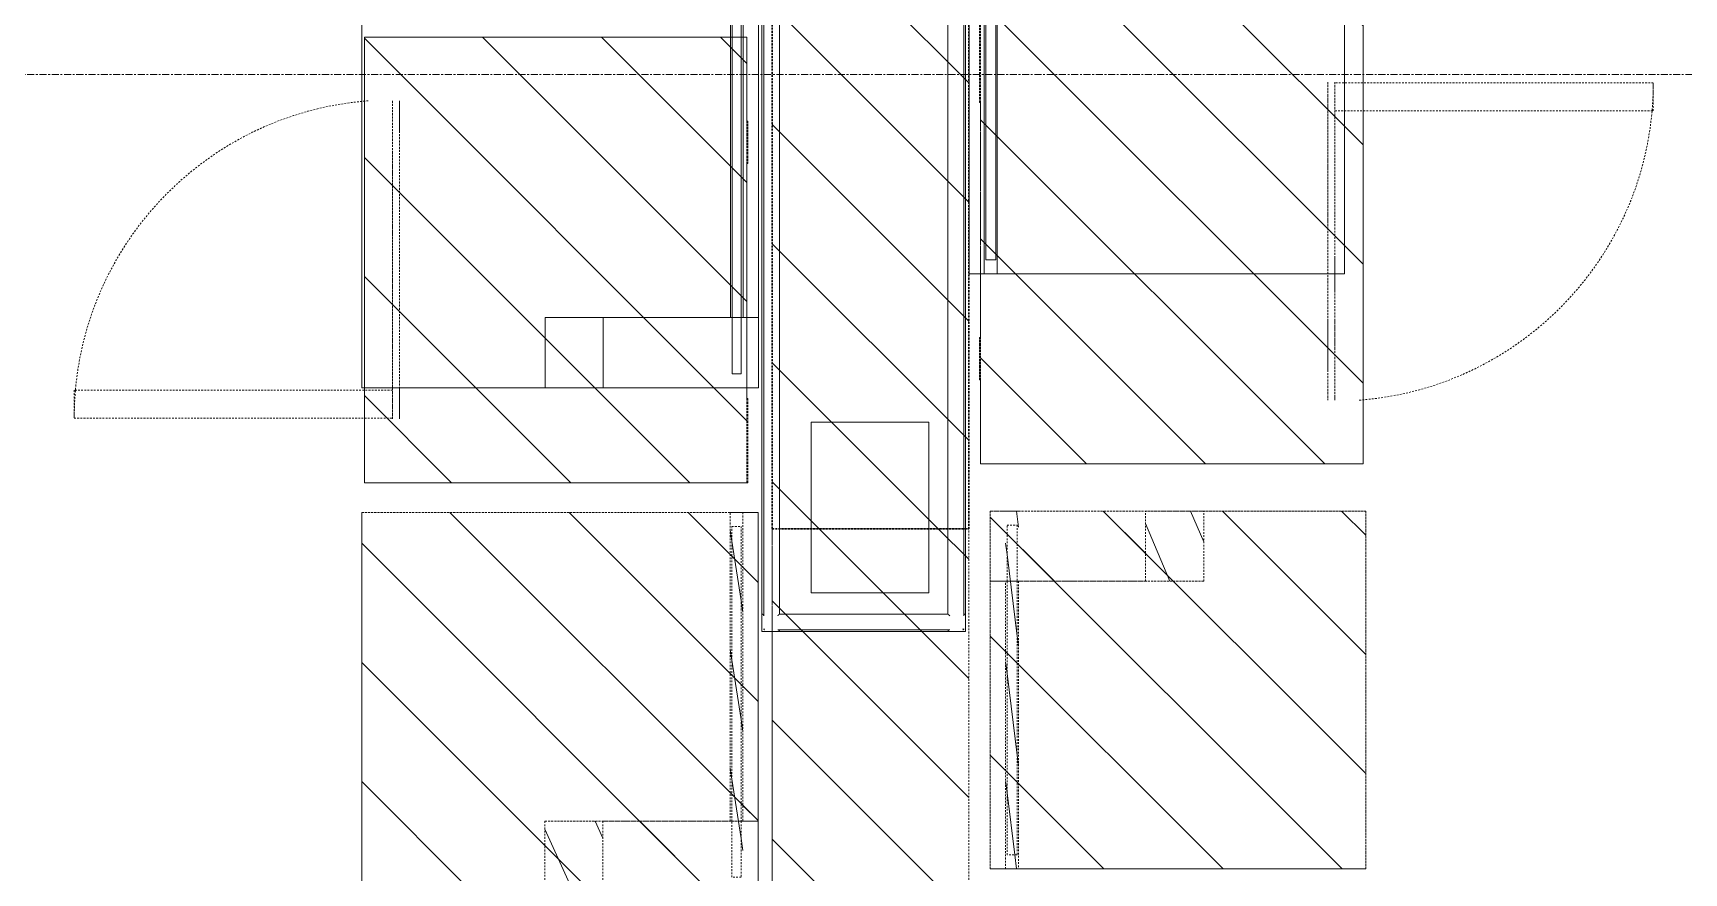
# Model space of a CAD drawing. Header units: inches. Extents: x 12491 to 15223, y 922 to 3433.
# Drawn here: x 14247.4 to 14365, y 2063.5 to 2123.3 of the extents above; entities that cross this region are included whole.
import ezdxf

# ---------------------------------------------------------------- set-up
doc = ezdxf.new("R2010")
doc.units = ezdxf.units.IN
doc.header["$MEASUREMENT"] = 0
doc.linetypes.add('Demolished', pattern=[0.1875, 0.125, -0.0625])
doc.linetypes.add('Grid Line 1_2_', pattern=[0.875, 0.5, -0.125, 0.125, -0.125])
for name, color, linetype, lineweight in [('A-WALL-10', 241, 'Demolished', 30), ('A-WALL-12', 130, 'Demolished', 30), ('A-WALL-4', 1, 'Demolished', 13), ('A-WALL-5', 10, 'Demolished', 9), ('A-WALL-6', 254, 'Demolished', 9), ('A-WALL-7', 21, 'Demolished', 9), ('A-WALL-8', 20, 'Demolished', 30), ('A-WALL-PATT-4', 10, 'Demolished', 9), ('M-EQPM-1', 50, 'Continuous', 9), ('M-EQPM-2', 10, 'Demolished', 9), ('M-EQPM-4', 254, 'Demolished', 9), ('S-BEAM', 12, 'Continuous', 9), ('S-GRID-1', 1, 'Grid Line 1_2_', 9)]:
    doc.layers.add(name, color=color, linetype=linetype, lineweight=lineweight)
pattern_1 = [(135, (1100.899, 0), (-4.2426407, -4.2426407), [])]
pattern_2 = [(225, (2080.003, -13169.916), (4.2426407, -4.2426407), [])]
pattern_3 = [(188.849, (2080.003, -299.14), (4.2430549, -0.6601445), [])]
pattern_4 = [(225, (2111.505, -13170.114), (4.2426407, -4.2426407), [])]
pattern_5 = [(45, (-2104.113, 13241.25), (-4.2426407, 4.2426407), [])]
pattern_6 = [(45, (-2072.136, 13241.448), (-4.2426407, 4.2426407), [])]
pattern_7 = [(7.071, (-2072.136, 223.653), (-4.2429826, 0.52569045), [])]

# ---------------------------------------------------------------- blocks, each defined once
blk = doc.blocks.new('_Front Washer - MAH21-V50-DEMO _ NEW PLAN SUPERIMPOSED - 1ST FLOOR')
at = {"layer": 'M-EQPM-2'}
h = blk.add_hatch(dxfattribs=at)
h.set_pattern_fill('FP_76', color=256, style=0, pattern_type=2)
h.set_pattern_definition(pattern_2)
h.paths.add_polyline_path([(12.86, 28.25), (-9.14, 28.25), (-9.14, 27.16), (12.86, 27.16)], flags=0)
h = blk.add_hatch(dxfattribs=at)
h.set_pattern_fill('FP_76', color=256, style=0, pattern_type=2)
h.set_pattern_definition(pattern_2)
h.paths.add_polyline_path([(17.86, 26.37), (17.86, 28.25), (-9.14, 28.25), (-9.14, 0), (17.86, 0), (17.86, 26.25)], flags=0)
h = blk.add_hatch(dxfattribs=at)
h.set_pattern_fill('FP_76', color=256, style=0, pattern_type=2)
h.set_pattern_definition(pattern_2)
h.paths.add_polyline_path([(17.86, 28.25), (12.86, 28.25), (12.86, 17.19), (17.86, 17.19), (17.86, 26.01)], flags=0)
h = blk.add_hatch(dxfattribs=at)
h.set_pattern_fill('FP_78', color=256, style=0, pattern_type=2)
h.set_pattern_definition(pattern_3)
h.paths.add_polyline_path([(17.86, 26.25), (17.86, 27.16), (-9.14, 27.16), (-9.14, 26.25), (12.86, 26.25)], flags=0)
h.paths.add_polyline_path([(16.86, 27.03), (16.86, 26.37), (-8.14, 26.37), (-8.14, 27.03), (12.86, 27.03)], flags=0)
h = blk.add_hatch(dxfattribs=at)
h.set_pattern_fill('FP_78', color=256, style=0, pattern_type=2)
h.set_pattern_definition(pattern_3)
h.paths.add_polyline_path([(16.86, 27.03), (-8.14, 27.03), (-8.14, 26.37), (16.86, 26.37)], flags=0)
h = blk.add_hatch(dxfattribs=at)
h.set_pattern_fill('FP_77', color=256, style=0, pattern_type=2)
h.set_pattern_definition([(204.412, (2080.003, -2717.14), (4.243138, -1.9254746), [])])
h.paths.add_polyline_path([(17.86, 17.19), (12.86, 17.19), (12.86, 13.05), (17.86, 13.05)], flags=0)
for p, q in [((-9.14, 27.16), (-9.14, 28.25)), ((-9.14, 28.25), (12.86, 28.25)), ((-9.14, 26.25), (-9.14, 28.25)), ((-9.14, 28.25), (17.86, 28.25)), ((12.86, 17.19), (12.86, 28.25)), ((17.86, 28.25), (12.86, 28.25)), ((17.86, 28.25), (17.86, 17.19)), ((17.86, 28.25), (17.86, 27.16)), ((-9.14, 26.25), (-9.14, 27.16)), ((-9.14, 27.16), (12.86, 27.16)), ((17.86, 26.25), (17.86, 27.16)), ((17.86, 26.25), (17.86, 27.16)), ((17.86, 27.16), (17.86, 26.25)), ((12.86, 26.25), (-9.14, 26.25)), ((-9.14, 26.25), (-9.14, 0)), ((-8.14, 26.37), (-8.14, 27.03)), ((-8.14, 27.03), (12.86, 27.03)), ((12.86, 26.37), (-8.14, 26.37)), ((17.86, 26.25), (17.86, 13.05)), ((12.86, 13.05), (12.86, 17.19)), ((12.86, 17.19), (17.86, 17.19)), ((17.86, 17.19), (17.86, 13.05)), ((12.86, 13.05), (17.86, 13.05)), ((17.86, 0), (17.86, 13.05)), ((-9.14, 0), (17.86, 0))]:
    blk.add_line(p, q, dxfattribs=at)
at = {"layer": 'M-EQPM-4'}
for p, q in [((-9.14, 28.25), (17.86, 28.25)), ((-9.14, 26.25), (-9.14, 28.25)), ((17.86, 28.25), (-9.14, 28.25)), ((-9.14, 28.25), (-9.14, 26.25)), ((12.86, 28.25), (12.86, 27.16)), ((17.86, 27.16), (17.86, 28.25)), ((17.86, 27.16), (17.86, 28.25)), ((12.86, 27.16), (12.86, 26.25)), ((-9.14, 0), (-9.14, 26.25)), ((12.86, 27.03), (16.86, 27.03)), ((16.86, 26.37), (12.86, 26.37)), ((12.86, 26.25), (12.86, 13.05)), ((16.86, 27.03), (16.86, 26.37)), ((17.86, 13.05), (17.86, 26.25)), ((17.86, 13.05), (17.86, 26.25)), ((17.86, 13.05), (17.86, 0)), ((17.86, 0), (-9.14, 0))]:
    blk.add_line(p, q, dxfattribs=at)
blk = doc.blocks.new('_Stacked Dryer - D6 - DG26CS-V51-DEMO _ NEW PLAN SUPERIMPOSED - 1ST FLOOR')
at = {"layer": 'M-EQPM-2'}
h = blk.add_hatch(dxfattribs=at)
h.set_pattern_fill('FP_79', color=256, style=0, pattern_type=2)
h.set_pattern_definition(pattern_4)
h.paths.add_polyline_path([(20.24, 0), (20.24, 27.25), (-11.51, 27.25), (-11.51, 0), (13.55, 0)], flags=0)
h = blk.add_hatch(dxfattribs=at)
h.set_pattern_fill('FP_79', color=256, style=0, pattern_type=2)
h.set_pattern_definition(pattern_4)
h.paths.add_polyline_path([(20.24, 27.31), (14.24, 27.31), (14.24, 27.25), (20.24, 27.25)], flags=0)
for p, q in [((20.24, 27.25), (-11.51, 27.25)), ((-11.51, 27.25), (-11.51, 0)), ((-11.51, 26.97), (-11.51, 27.25)), ((-11.51, 27.25), (-5.51, 27.25)), ((-2.51, 27.31), (-5.51, 27.31)), ((-5.51, 27.31), (-5.51, 27.25)), ((-2.51, 27.25), (-5.51, 27.25)), ((-5.51, 27.25), (-2.51, 27.25)), ((-5.51, 27.25), (-2.51, 27.25)), ((-2.51, 27.31), (-2.51, 27.25)), ((-2.51, 27.25), (13.47, 27.25)), ((14.24, 27.31), (20.24, 27.31)), ((14.24, 27.31), (14.24, 27.25)), ((14.24, 27.25), (20.24, 27.25)), ((14.24, 27.25), (20.24, 27.25)), ((20.24, 27.25), (20.24, 27.31)), ((20.24, 0), (20.24, 27.25)), ((-11.51, 26.08), (-11.51, 26.96)), ((-11.51, 0), (-11.51, 26.07)), ((13.64, 2), (13.64, -20.68)), ((15.64, -20.68), (15.64, 2)), ((-11.51, 0), (20.24, 0)), ((13.47, 0), (-11.51, 0)), ((12.34, 0), (-3.62, 0)), ((13.23, 0), (12.34, 0)), ((13.53, 0), (13.23, 0)), ((-11.51, 0), (13.47, 0)), ((-3.62, 0), (-4.94, 0)), ((-4.94, 0), (13.47, 0)), ((13.64, -20.68), (15.64, -20.68))]:
    blk.add_line(p, q, dxfattribs=at)
blk.add_arc((15.64, 2), 22.68, 184.3791, 270, dxfattribs=at)
at = {"layer": 'M-EQPM-4'}
for p, q in [((-5.51, 27.31), (-2.51, 27.31)), ((-5.51, 27.31), (-5.51, 27.25)), ((-2.51, 27.25), (-2.51, 27.31)), ((13.47, 27.25), (14.24, 27.25)), ((20.24, 27.31), (14.24, 27.31)), ((14.24, 27.31), (14.24, 27.25)), ((20.24, 27.25), (14.24, 27.25)), ((20.24, 27.31), (20.24, 27.25)), ((20.24, 27.25), (20.24, 0)), ((13.53, 2.5), (-6.98, 2.5)), ((-6.98, 2.5), (-4.81, 2.5)), ((-4.81, 2.5), (15.7, 2.5)), ((15.7, 2.5), (13.53, 2.5)), ((-4.81, 2), (-6.98, 2)), ((-6.98, 2), (15.7, 2)), ((-3.23, 2), (-4.81, 2)), ((15.7, 2), (-3.23, 2)), ((20.11, 0), (-11.39, 0)), ((-8.39, 0), (17.11, 0)), ((-4.94, 0), (-0.69, 0)), ((13.67, 0), (-4.94, 0)), ((13.67, 0), (-4.94, 0)), ((-4.94, 0), (13.67, 0)), ((-0.69, 0), (7.5, 0)), ((7.5, 0), (11.05, 0)), ((11.05, 0), (13.67, 0)), ((20.24, 0), (13.47, 0)), ((13.66, 0), (13.53, 0)), ((-11.39, 0), (-8.39, 0)), ((13.47, 0), (13.66, 0)), ((13.47, 0), (20.24, 0)), ((17.11, 0), (20.11, 0))]:
    blk.add_line(p, q, dxfattribs=at)
blk = doc.blocks.new('_Stacked Dryer - D6 - DG26CS-V59-DEMO _ NEW PLAN SUPERIMPOSED - 1ST FLOOR')
at = {"layer": 'M-EQPM-2'}
h = blk.add_hatch(dxfattribs=at)
h.set_pattern_fill('FP_88', color=256, style=0, pattern_type=2)
h.set_pattern_definition(pattern_5)
h.paths.add_polyline_path([(-11.51, 25.62), (-11.51, 0), (20.24, 0), (20.24, 27.25), (-11.51, 27.25)], flags=0)
h = blk.add_hatch(dxfattribs=at)
h.set_pattern_fill('FP_88', color=256, style=0, pattern_type=2)
h.set_pattern_definition(pattern_5)
h.paths.add_polyline_path([(14.24, 27.31), (14.24, 27.25), (20.24, 27.25), (20.24, 27.31), (17.38, 27.31)], flags=0)
for p, q in [((20.24, 27.25), (-11.51, 27.25)), ((-11.51, 27.25), (-11.51, 0)), ((-5.51, 27.31), (-2.51, 27.31)), ((-5.51, 27.31), (-5.51, 27.25)), ((-5.51, 27.25), (-2.51, 27.25)), ((-5.51, 27.25), (-2.51, 27.25)), ((-2.51, 27.25), (-2.51, 27.31)), ((2.04, 27.25), (14.24, 27.25)), ((20.24, 27.31), (14.24, 27.31)), ((14.24, 27.31), (14.24, 27.25)), ((20.24, 27.25), (14.24, 27.25)), ((14.24, 27.25), (20.24, 27.25)), ((14.24, 27.25), (20.24, 27.25)), ((13.64, 2), (13.64, -20.68)), ((15.64, -20.68), (15.64, 2)), ((-11.51, 0), (20.24, 0)), ((13.64, -20.68), (15.64, -20.68))]:
    blk.add_line(p, q, dxfattribs=at)
blk.add_arc((15.64, 2), 22.68, 184.3791, 270, dxfattribs=at)
at = {"layer": 'M-EQPM-4'}
for p, q in [((-11.51, 0), (-11.51, 27.25)), ((-11.51, 27.25), (-5.51, 27.25)), ((-2.51, 27.31), (-5.51, 27.31)), ((-5.51, 27.31), (-5.51, 27.25)), ((-2.51, 27.25), (-5.51, 27.25)), ((-2.51, 27.31), (-2.51, 27.25)), ((-2.51, 27.25), (2.04, 27.25)), ((14.24, 27.31), (20.24, 27.31)), ((14.24, 27.31), (14.24, 27.25)), ((-6, 2.5), (-6.98, 2.5)), ((-6.98, 2.5), (14.72, 2.5)), ((-4.81, 2.5), (-6, 2.5)), ((-1.31, 2.5), (-4.81, 2.5)), ((5.55, 2.5), (-1.31, 2.5)), ((15.7, 2.5), (5.55, 2.5)), ((14.72, 2.5), (15.7, 2.5)), ((-6.73, 2), (-6.98, 2)), ((-6.98, 2), (-1.31, 2)), ((-3.23, 2), (-6.73, 2)), ((0.86, 2), (-3.23, 2)), ((-1.31, 2), (3.17, 2)), ((3.17, 2), (0.86, 2)), ((5.55, 2), (3.17, 2)), ((3.17, 2), (15.7, 2)), ((15.7, 2), (5.55, 2)), ((20.24, 0), (-11.51, 0)), ((20.11, 0), (-11.39, 0)), ((-8.39, 0), (17.11, 0)), ((-4.94, 0), (9.41, 0)), ((13.67, 0), (-4.94, 0)), ((13.67, 0), (-4.94, 0)), ((-4.94, 0), (13.67, 0)), ((12.34, 0), (3.3, 0)), ((9.41, 0), (11.05, 0)), ((11.05, 0), (12.35, 0)), ((13.66, 0), (12.34, 0)), ((12.35, 0), (13.24, 0)), ((13.24, 0), (13.67, 0)), ((-11.51, 0), (20.24, 0)), ((-11.39, 0), (-8.39, 0)), ((3.3, 0), (-4.94, 0)), ((-4.94, 0), (13.66, 0)), ((17.11, 0), (20.11, 0))]:
    blk.add_line(p, q, dxfattribs=at)
blk = doc.blocks.new('_Front Washer - MAT12-V62-DEMO _ NEW PLAN SUPERIMPOSED - 1ST FLOOR')
at = {"layer": 'M-EQPM-2'}
h = blk.add_hatch(dxfattribs=at)
h.set_pattern_fill('FP_92', color=256, style=0, pattern_type=2)
h.set_pattern_definition(pattern_6)
h.paths.add_polyline_path([(-8.39, 25.66), (12.11, 25.66), (12.11, 26.75), (-8.39, 26.75)], flags=0)
h = blk.add_hatch(dxfattribs=at)
h.set_pattern_fill('FP_92', color=256, style=0, pattern_type=2)
h.set_pattern_definition(pattern_6)
h.paths.add_polyline_path([(-8.39, 0), (17.11, 0), (17.11, 26.75), (-8.39, 26.75), (-8.39, 19.24)], flags=0)
h = blk.add_hatch(dxfattribs=at)
h.set_pattern_fill('FP_92', color=256, style=0, pattern_type=2)
h.set_pattern_definition(pattern_6)
h.paths.add_polyline_path([(12.11, 15.69), (17.11, 15.69), (17.11, 26.75), (12.11, 26.75), (12.11, 19.24)], flags=0)
h = blk.add_hatch(dxfattribs=at)
h.set_pattern_fill('FP_94', color=256, style=0, pattern_type=2)
h.set_pattern_definition(pattern_7)
h.paths.add_polyline_path([(-8.39, 24.75), (17.11, 24.75), (17.11, 25.66), (-8.39, 25.66)], flags=0)
h.paths.add_polyline_path([(-7.39, 24.84), (-7.39, 25.56), (16.11, 25.56), (16.11, 24.84), (6.99, 24.84)], flags=0)
h = blk.add_hatch(dxfattribs=at)
h.set_pattern_fill('FP_94', color=256, style=0, pattern_type=2)
h.set_pattern_definition(pattern_7)
h.paths.add_polyline_path([(-7.39, 24.84), (16.11, 24.84), (16.11, 25.56), (-7.39, 25.56)], flags=0)
h = blk.add_hatch(dxfattribs=at)
h.set_pattern_fill('FP_93', color=256, style=0, pattern_type=2)
h.set_pattern_definition([(22.91, (-2072.136, 2360.706), (-4.2425945, 1.792847), [])])
h.paths.add_polyline_path([(12.11, 11.55), (17.11, 11.55), (17.11, 15.69), (12.11, 15.69)], flags=0)
for p, q in [((-8.39, 25.66), (-8.39, 26.75)), ((-8.39, 26.75), (12.11, 26.75)), ((-8.39, 24.75), (-8.39, 26.75)), ((-8.39, 26.75), (17.11, 26.75)), ((12.11, 15.69), (12.11, 26.75)), ((17.11, 26.75), (12.11, 26.75)), ((17.11, 26.75), (17.11, 15.69)), ((17.11, 26.75), (17.11, 25.66)), ((-8.39, 24.75), (-8.39, 25.66)), ((-8.39, 25.66), (12.11, 25.66)), ((12.11, 24.75), (-8.39, 24.75)), ((-8.39, 24.75), (-8.39, 0)), ((-7.39, 24.84), (-7.39, 25.56)), ((-7.39, 25.56), (12.11, 25.56)), ((12.11, 24.84), (-7.39, 24.84)), ((17.11, 24.75), (17.11, 25.66)), ((17.11, 24.75), (17.11, 25.66)), ((17.11, 25.66), (17.11, 24.75)), ((17.11, 24.75), (17.11, 11.55)), ((12.11, 11.55), (12.11, 15.69)), ((12.11, 15.69), (17.11, 15.69)), ((17.11, 15.69), (17.11, 11.55)), ((12.11, 11.55), (17.11, 11.55)), ((17.11, 0), (17.11, 11.55)), ((-8.39, 0), (17.11, 0))]:
    blk.add_line(p, q, dxfattribs=at)
at = {"layer": 'M-EQPM-4'}
for p, q in [((-8.39, 26.75), (17.11, 26.75)), ((-8.39, 24.75), (-8.39, 26.75)), ((17.11, 26.75), (-8.39, 26.75)), ((-8.39, 26.75), (-8.39, 24.75)), ((12.11, 26.75), (12.11, 25.66)), ((17.11, 25.66), (17.11, 26.75)), ((17.11, 25.66), (17.11, 26.75)), ((-8.39, 0), (-8.39, 24.75)), ((12.11, 25.66), (12.11, 24.75)), ((12.11, 25.56), (16.11, 25.56)), ((16.11, 24.84), (12.11, 24.84)), ((12.11, 24.75), (12.11, 11.55)), ((16.11, 25.56), (16.11, 24.84)), ((17.11, 11.55), (17.11, 24.75)), ((17.11, 11.55), (17.11, 24.75)), ((17.11, 11.55), (17.11, 0)), ((17.11, 0), (-8.39, 0))]:
    blk.add_line(p, q, dxfattribs=at)
blk = doc.blocks.new('_Front Washer - MAT12-V162-DEMO _ NEW PLAN SUPERIMPOSED - 1ST FLOOR')
at = {"layer": 'M-EQPM-1'}
for p, q in [((-8.39, 26.75), (17.11, 26.75)), ((-8.39, 25.93), (-8.39, 26.75)), ((-8.39, 25.93), (-8.39, 26.75)), ((-8.39, 26.75), (12.11, 26.75)), ((17.11, 26.75), (-8.39, 26.75)), ((-8.39, 26.75), (-8.39, 25.93)), ((-8.39, 25.93), (-8.39, 26.75)), ((-8.39, 26.75), (17.11, 26.75)), ((-8.39, 24.75), (-8.39, 25.93)), ((-8.39, 25.66), (-8.39, 25.93)), ((-8.39, 25.93), (-8.39, 24.75)), ((-8.39, 24.75), (-8.39, 25.93)), ((12.11, 25.93), (12.11, 26.75)), ((12.11, 26.75), (12.11, 25.93)), ((17.11, 26.75), (12.11, 26.75)), ((12.11, 15.69), (12.11, 25.93)), ((12.11, 25.93), (12.11, 25.66)), ((17.11, 26.75), (17.11, 25.93)), ((17.11, 25.93), (17.11, 26.75)), ((17.11, 25.93), (17.11, 26.75)), ((17.11, 26.75), (17.11, 25.99)), ((17.11, 25.99), (17.11, 25.66)), ((17.11, 25.93), (17.11, 15.69)), ((17.11, 25.66), (17.11, 25.93)), ((17.11, 25.66), (17.11, 25.93)), ((-8.39, 24.75), (-8.39, 25.66)), ((-8.39, 25.66), (9.8, 25.66)), ((9.8, 24.75), (-8.39, 24.75)), ((-8.39, 24.75), (-8.39, 1.18)), ((-8.39, 1.18), (-8.39, 24.75)), ((-7.39, 24.84), (-7.39, 25.56)), ((-7.39, 25.56), (9.8, 25.56)), ((9.8, 24.84), (-7.39, 24.84)), ((9.8, 25.66), (10.38, 25.66)), ((9.8, 25.56), (10.38, 25.56)), ((10.38, 24.84), (9.8, 24.84)), ((10.38, 24.75), (9.8, 24.75)), ((10.38, 25.66), (12.11, 25.66)), ((10.38, 25.56), (12.11, 25.56)), ((12.11, 24.84), (10.38, 24.84)), ((12.11, 24.75), (10.38, 24.75)), ((12.11, 25.66), (12.11, 24.75)), ((12.11, 25.56), (16.11, 25.56)), ((16.11, 24.84), (12.11, 24.84)), ((12.11, 24.75), (12.11, 11.55)), ((16.11, 25.56), (16.11, 24.84)), ((17.11, 24.75), (17.11, 25.66)), ((17.11, 24.75), (17.11, 25.66)), ((17.11, 25.66), (17.11, 24.75)), ((17.11, 11.55), (17.11, 24.75)), ((17.11, 11.55), (17.11, 24.75)), ((17.11, 24.75), (17.11, 11.55)), ((12.11, 11.55), (12.11, 15.69)), ((12.11, 15.69), (17.11, 15.69)), ((17.11, 15.69), (17.11, 11.55)), ((12.11, 11.55), (17.11, 11.55)), ((17.11, 1.18), (17.11, 11.55)), ((17.11, 11.55), (17.11, 1.18)), ((-8.39, 1.18), (-8.39, 0.68)), ((-8.39, 0.68), (-8.39, 1.18)), ((17.11, 0.69), (17.11, 1.18)), ((17.11, 1.18), (17.11, 0.69)), ((-8.39, 0.68), (-8.39, 0)), ((-8.39, 0), (-8.39, 0.68)), ((-8.39, 0), (9.8, 0)), ((9.8, 0), (-8.39, 0)), ((9.8, 0), (10.38, 0)), ((10.38, 0), (9.8, 0)), ((10.38, 0), (17.11, 0)), ((17.11, 0), (10.38, 0)), ((17.11, 0), (17.11, 0.68)), ((17.11, 0.68), (17.11, 0))]:
    blk.add_line(p, q, dxfattribs=at)
blk = doc.blocks.new('_Front Washer - MAH21-V182-DEMO _ NEW PLAN SUPERIMPOSED - 1ST FLOOR')
at = {"layer": 'M-EQPM-1'}
for p, q in [((-9.14, 28.25), (17.86, 28.25)), ((-9.14, 27.43), (-9.14, 28.25)), ((-9.14, 27.43), (-9.14, 28.25)), ((-9.14, 28.25), (12.86, 28.25)), ((17.86, 28.25), (-9.14, 28.25)), ((-9.14, 28.25), (-9.14, 27.43)), ((-9.14, 27.49), (-9.14, 28.25)), ((-9.14, 28.25), (17.86, 28.25)), ((12.86, 27.43), (12.86, 28.25)), ((12.86, 28.25), (12.86, 27.43)), ((17.86, 28.25), (12.86, 28.25)), ((17.86, 28.25), (17.86, 27.43)), ((17.86, 27.43), (17.86, 28.25)), ((17.86, 27.43), (17.86, 28.25)), ((17.86, 28.25), (17.86, 27.43)), ((-9.14, 26.25), (-9.14, 27.49)), ((-9.14, 26.25), (-9.14, 27.43)), ((-9.14, 27.16), (-9.14, 27.43)), ((-9.14, 27.43), (-9.14, 26.25)), ((-9.14, 26.25), (-9.14, 27.16)), ((-9.14, 27.16), (-7.71, 27.16)), ((-7.71, 27.16), (-7.13, 27.16)), ((-7.13, 27.16), (12.86, 27.16)), ((12.86, 17.19), (12.86, 27.43)), ((12.86, 27.43), (12.86, 27.16)), ((12.86, 27.16), (12.86, 26.25)), ((17.86, 27.43), (17.86, 17.19)), ((17.86, 27.16), (17.86, 27.43)), ((17.86, 27.16), (17.86, 27.43)), ((17.86, 27.43), (17.86, 27.16)), ((17.86, 26.25), (17.86, 27.16)), ((17.86, 26.25), (17.86, 27.16)), ((17.86, 27.16), (17.86, 26.25)), ((-7.71, 26.25), (-9.14, 26.25)), ((-9.14, 26.25), (-9.14, 0.18)), ((-9.14, 0.18), (-9.14, 26.25)), ((-8.14, 26.37), (-8.14, 27.03)), ((-8.14, 27.03), (-7.71, 27.03)), ((-7.71, 26.37), (-8.14, 26.37)), ((-7.71, 27.03), (-7.13, 27.03)), ((-7.13, 26.37), (-7.71, 26.37)), ((-7.13, 26.25), (-7.71, 26.25)), ((-7.13, 27.03), (12.86, 27.03)), ((12.86, 26.37), (-7.13, 26.37)), ((12.86, 26.25), (-7.13, 26.25)), ((12.86, 27.03), (16.86, 27.03)), ((16.86, 26.37), (12.86, 26.37)), ((12.86, 26.25), (12.86, 13.05)), ((16.86, 27.03), (16.86, 26.37)), ((17.86, 13.05), (17.86, 26.25)), ((17.86, 13.05), (17.86, 26.25)), ((17.86, 26.25), (17.86, 13.05)), ((12.86, 13.05), (12.86, 17.19)), ((12.86, 17.19), (17.86, 17.19)), ((17.86, 17.19), (17.86, 13.05)), ((12.86, 13.05), (17.86, 13.05)), ((17.86, 2.68), (17.86, 13.05)), ((17.86, 13.05), (17.86, 2.68)), ((17.86, 2.2), (17.86, 2.68)), ((17.86, 2.68), (17.86, 2.2)), ((17.86, 0.18), (17.86, 2.18)), ((17.86, 2.18), (17.86, 0.18)), ((-9.14, 0.18), (-9.14, 0)), ((-9.14, 0), (-9.14, 0.18)), ((-9.14, 0), (17.86, 0)), ((17.86, 0), (-9.14, 0)), ((17.86, 0), (17.86, 0.18)), ((17.86, 0.18), (17.86, 0))]:
    blk.add_line(p, q, dxfattribs=at)
blk = doc.blocks.new('Plumbing Bulkhead - EX_ BULKHEAD 3-944439-DEMO _ NEW PLAN SUPERIMPOSED - 1ST FLOOR')
at = {"layer": 'S-BEAM'}
for p, q in [((0, 0), (0, 14.5)), ((0, 14.5), (0, 13.77)), ((0, 14.5), (1.25, 14.5)), ((0, 14.5), (154, 14.5)), ((1.12, 14.37), (133.08, 14.37)), ((1.25, 14.5), (133.08, 14.5)), ((133.08, 14.5), (1.25, 14.5)), ((152.75, 14.5), (1.25, 14.5)), ((0, 13.77), (0, 13.25)), ((0, 13.25), (0, 1.25)), ((0, 1.25), (0, 13.25)), ((0, 13.25), (0, 1.25)), ((0.12, 1.12), (0.12, 13.37)), ((1.25, 13.25), (128.32, 13.25)), ((1.25, 1.25), (1.25, 13.25)), ((128.32, 13.25), (1.25, 13.25)), ((1.25, 1.25), (1.25, 13.25)), ((1.25, 13.25), (152.75, 13.25)), ((1.25, 13.25), (1.25, 1.25)), ((14.92, 11), (2.77, 11)), ((2.77, 11), (2.77, 2.62)), ((2.77, 2.62), (2.77, 11)), ((2.77, 11), (7.32, 11)), ((7.32, 11), (14.92, 11)), ((14.92, 2.62), (14.92, 11)), ((14.92, 11), (14.92, 2.62)), ((2.77, 2.62), (14.92, 2.62)), ((7.32, 2.62), (2.77, 2.62)), ((14.92, 2.62), (7.32, 2.62)), ((0, 1.25), (0, 0)), ((128.32, 1.25), (1.25, 1.25)), ((1.25, 1.25), (128.32, 1.25)), ((152.75, 1.25), (1.25, 1.25)), ((128.32, 0.12), (1.12, 0.12)), ((0, 0), (154, 0)), ((1.25, 0), (0, 0)), ((128.32, 0), (1.25, 0)), ((1.25, 0), (152.75, 0)), ((128.32, 0), (1.25, 0))]:
    blk.add_line(p, q, dxfattribs=at)
for points, knots in [([(0.14, 14.36), (0.14, 14.35), (0.14, 14.35), (0.13, 14.34), (0.13, 14.33), (0.13, 14.32), (0.12, 14.32), (0.12, 14.31)], [0, 0, 0, 0, 0.25, 0.375, 0.5, 0.75, 1, 1, 1, 1]), ([(0.12, 14.31), (0.12, 14.32), (0.13, 14.32), (0.13, 14.33), (0.13, 14.34), (0.14, 14.35), (0.14, 14.35), (0.14, 14.36)], [0, 0, 0, 0, 0.25, 0.5, 0.625, 0.75, 1, 1, 1, 1]), ([(0.19, 14.37), (0.18, 14.37), (0.18, 14.37), (0.17, 14.37), (0.16, 14.37), (0.15, 14.36), (0.15, 14.36), (0.14, 14.36)], [0, 0, 0, 0, 0.25, 0.5, 0.625, 0.75, 1, 1, 1, 1]), ([(0.14, 14.36), (0.15, 14.36), (0.15, 14.36), (0.16, 14.37), (0.17, 14.37), (0.18, 14.37), (0.18, 14.37), (0.19, 14.37)], [0, 0, 0, 0, 0.25, 0.375, 0.5, 0.75, 1, 1, 1, 1]), ([(0.14, 14.36), (0.15, 14.35), (0.15, 14.35), (0.16, 14.34), (0.17, 14.33), (0.18, 14.32), (0.18, 14.32), (0.19, 14.31)], [0, 0, 0, 0, 0.25, 0.375, 0.5, 0.75, 1, 1, 1, 1]), ([(0.19, 14.31), (0.18, 14.32), (0.17, 14.33), (0.16, 14.34), (0.15, 14.35), (0.15, 14.35), (0.14, 14.36)], [0, 0, 0, 0, 0.333333, 0.5, 0.666667, 1, 1, 1, 1]), ([(1.25, 14.5), (1.25, 14.49), (1.25, 14.49), (1.25, 14.47), (1.25, 14.47), (1.24, 14.46), (1.24, 14.45), (1.24, 14.44), (1.23, 14.44), (1.23, 14.43), (1.22, 14.42), (1.22, 14.42), (1.22, 14.41), (1.21, 14.41), (1.2, 14.4), (1.2, 14.4), (1.19, 14.39), (1.18, 14.39), (1.17, 14.38), (1.15, 14.38), (1.13, 14.37), (1.12, 14.37)], [0, 0, 0, 0, 0.071429, 0.107143, 0.142857, 0.178571, 0.214286, 0.25, 0.285714, 0.321429, 0.357143, 0.392857, 0.428571, 0.464286, 0.5, 0.571429, 0.607143, 0.642857, 0.714286, 0.857143, 1, 1, 1, 1]), ([(1.12, 14.37), (1.13, 14.37), (1.15, 14.38), (1.17, 14.38), (1.18, 14.39), (1.19, 14.39), (1.2, 14.4), (1.2, 14.4), (1.21, 14.4), (1.21, 14.41), (1.22, 14.41), (1.22, 14.42), (1.22, 14.42), (1.23, 14.43), (1.23, 14.44), (1.24, 14.44), (1.24, 14.45), (1.24, 14.46), (1.25, 14.47), (1.25, 14.47), (1.25, 14.49), (1.25, 14.49), (1.25, 14.5)], [0, 0, 0, 0, 0.142857, 0.285714, 0.357143, 0.392857, 0.428571, 0.464286, 0.5, 0.535714, 0.571429, 0.607143, 0.642857, 0.678571, 0.714286, 0.75, 0.785714, 0.821429, 0.857143, 0.892857, 0.928571, 1, 1, 1, 1]), ([(0.12, 13.37), (0.12, 13.37), (0.12, 13.35), (0.12, 13.33), (0.11, 13.32), (0.11, 13.31), (0.1, 13.3), (0.1, 13.3), (0.1, 13.29), (0.09, 13.29), (0.09, 13.28), (0.08, 13.28), (0.08, 13.28), (0.07, 13.27), (0.06, 13.27), (0.06, 13.26), (0.05, 13.26), (0.04, 13.26), (0.03, 13.25), (0.03, 13.25), (0.01, 13.25), (0.01, 13.25), (0, 13.25)], [0, 0, 0, 0, 0.142857, 0.285714, 0.357143, 0.392857, 0.428571, 0.464286, 0.5, 0.535714, 0.571429, 0.607143, 0.642857, 0.678571, 0.714286, 0.75, 0.785714, 0.821429, 0.857143, 0.892857, 0.928571, 1, 1, 1, 1]), ([(0, 13.25), (0.01, 13.25), (0.01, 13.25), (0.03, 13.25), (0.03, 13.25), (0.04, 13.26), (0.05, 13.26), (0.06, 13.26), (0.06, 13.27), (0.07, 13.27), (0.08, 13.28), (0.08, 13.28), (0.09, 13.28), (0.09, 13.29), (0.1, 13.3), (0.1, 13.3), (0.11, 13.31), (0.11, 13.32), (0.12, 13.33), (0.12, 13.35), (0.12, 13.37), (0.12, 13.37)], [0, 0, 0, 0, 0.071429, 0.107143, 0.142857, 0.178571, 0.214286, 0.25, 0.285714, 0.321429, 0.357143, 0.392857, 0.428571, 0.464286, 0.5, 0.571429, 0.607143, 0.642857, 0.714286, 0.857143, 1, 1, 1, 1]), ([(1.12, 13.37), (1.13, 13.37), (1.15, 13.35), (1.17, 13.33), (1.18, 13.32), (1.19, 13.31), (1.2, 13.3), (1.2, 13.3), (1.21, 13.29), (1.21, 13.29), (1.21, 13.29), (1.22, 13.28)], [0, 0, 0, 0, 0.1428571, 0.2857143, 0.3571429, 0.3928571, 0.4285714, 0.4642857, 0.5, 0.5357143, 0.5714286, 0.5714286, 0.5714286, 0.5714286]), ([(1.25, 13.25), (1.25, 13.25), (1.25, 13.25), (1.25, 13.25), (1.25, 13.25), (1.24, 13.26), (1.24, 13.26), (1.24, 13.26), (1.23, 13.27), (1.23, 13.27), (1.22, 13.28), (1.22, 13.28), (1.22, 13.28), (1.21, 13.29), (1.2, 13.3), (1.2, 13.3), (1.19, 13.31), (1.18, 13.32), (1.17, 13.33), (1.15, 13.35), (1.13, 13.37), (1.12, 13.37)], [0, 0, 0, 0, 0.071429, 0.107143, 0.142857, 0.178571, 0.214286, 0.25, 0.285714, 0.321429, 0.357143, 0.392857, 0.428571, 0.464286, 0.5, 0.571429, 0.607143, 0.642857, 0.714286, 0.857143, 1, 1, 1, 1]), ([(1.23, 13.27), (1.23, 13.27), (1.24, 13.26), (1.24, 13.26), (1.24, 13.26), (1.25, 13.25), (1.25, 13.25), (1.25, 13.25), (1.25, 13.25), (1.25, 13.25)], [0.7142857, 0.7142857, 0.7142857, 0.7142857, 0.75, 0.7857143, 0.8214286, 0.8571429, 0.8928571, 0.9285714, 1, 1, 1, 1]), ([(0, 1.25), (0.01, 1.25), (0.01, 1.25), (0.03, 1.25), (0.03, 1.25), (0.04, 1.24), (0.05, 1.24), (0.06, 1.24), (0.06, 1.23), (0.07, 1.23), (0.08, 1.22), (0.08, 1.22), (0.09, 1.22), (0.09, 1.21), (0.1, 1.2), (0.1, 1.2), (0.11, 1.19), (0.11, 1.18), (0.12, 1.17), (0.12, 1.15), (0.12, 1.13), (0.12, 1.12)], [0, 0, 0, 0, 0.071429, 0.107143, 0.142857, 0.178571, 0.214286, 0.25, 0.285714, 0.321429, 0.357143, 0.392857, 0.428571, 0.464286, 0.5, 0.571429, 0.607143, 0.642857, 0.714286, 0.857143, 1, 1, 1, 1]), ([(0.12, 1.12), (0.12, 1.13), (0.12, 1.15), (0.12, 1.17), (0.11, 1.18), (0.11, 1.19), (0.1, 1.2), (0.1, 1.2), (0.1, 1.21), (0.09, 1.21), (0.09, 1.22), (0.08, 1.22), (0.08, 1.22), (0.07, 1.23), (0.06, 1.23), (0.06, 1.24), (0.05, 1.24), (0.04, 1.24), (0.03, 1.25), (0.03, 1.25), (0.01, 1.25), (0.01, 1.25), (0, 1.25)], [0, 0, 0, 0, 0.142857, 0.285714, 0.357143, 0.392857, 0.428571, 0.464286, 0.5, 0.535714, 0.571429, 0.607143, 0.642857, 0.678571, 0.714286, 0.75, 0.785714, 0.821429, 0.857143, 0.892857, 0.928571, 1, 1, 1, 1]), ([(1.12, 1.12), (1.13, 1.13), (1.15, 1.15), (1.17, 1.17), (1.18, 1.18), (1.19, 1.19), (1.2, 1.2), (1.2, 1.2), (1.21, 1.21), (1.21, 1.21), (1.22, 1.22), (1.22, 1.22), (1.22, 1.22), (1.23, 1.23), (1.23, 1.23), (1.24, 1.24), (1.24, 1.24), (1.24, 1.24), (1.25, 1.25), (1.25, 1.25), (1.25, 1.25), (1.25, 1.25), (1.25, 1.25)], [0, 0, 0, 0, 0.142857, 0.285714, 0.357143, 0.392857, 0.428571, 0.464286, 0.5, 0.535714, 0.571429, 0.607143, 0.642857, 0.678571, 0.714286, 0.75, 0.785714, 0.821429, 0.857143, 0.892857, 0.928571, 1, 1, 1, 1]), ([(1.25, 1.25), (1.25, 1.25), (1.25, 1.25), (1.25, 1.25), (1.25, 1.25), (1.24, 1.24), (1.24, 1.24), (1.24, 1.24), (1.23, 1.23), (1.23, 1.23), (1.22, 1.22), (1.22, 1.22), (1.22, 1.22), (1.21, 1.21), (1.2, 1.2), (1.2, 1.2), (1.19, 1.19), (1.18, 1.18), (1.18, 1.18), (1.17, 1.17)], [0, 0, 0, 0, 0.0714286, 0.1071429, 0.1428571, 0.1785714, 0.2142857, 0.25, 0.2857143, 0.3214286, 0.3571429, 0.3928571, 0.4285714, 0.4642857, 0.5, 0.5714286, 0.6071429, 0.6428571, 0.7142857, 0.7142857, 0.7142857, 0.7142857]), ([(0.14, 0.14), (0.14, 0.15), (0.14, 0.15), (0.13, 0.16), (0.13, 0.17), (0.13, 0.18), (0.12, 0.18), (0.12, 0.19)], [0, 0, 0, 0, 0.25, 0.375, 0.5, 0.75, 1, 1, 1, 1]), ([(0.12, 0.19), (0.12, 0.18), (0.13, 0.18), (0.13, 0.17), (0.13, 0.16), (0.14, 0.15), (0.14, 0.15), (0.14, 0.14)], [0, 0, 0, 0, 0.25, 0.5, 0.625, 0.75, 1, 1, 1, 1]), ([(0.14, 0.14), (0.15, 0.15), (0.15, 0.15), (0.16, 0.16), (0.17, 0.17), (0.18, 0.18), (0.18, 0.18), (0.19, 0.19)], [0, 0, 0, 0, 0.25, 0.375, 0.5, 0.75, 1, 1, 1, 1]), ([(0.19, 0.19), (0.18, 0.18), (0.17, 0.17), (0.16, 0.16), (0.15, 0.15), (0.15, 0.15), (0.14, 0.14)], [0, 0, 0, 0, 0.333333, 0.5, 0.666667, 1, 1, 1, 1]), ([(0.19, 0.12), (0.18, 0.12), (0.18, 0.13), (0.17, 0.13), (0.16, 0.13), (0.15, 0.14), (0.15, 0.14), (0.14, 0.14)], [0, 0, 0, 0, 0.25, 0.5, 0.625, 0.75, 1, 1, 1, 1]), ([(0.15, 0.14), (0.16, 0.13), (0.16, 0.13), (0.17, 0.13), (0.18, 0.13), (0.18, 0.12), (0.19, 0.12)], [0.25, 0.25, 0.25, 0.25, 0.375, 0.5, 0.75, 1, 1, 1, 1]), ([(1.25, 0), (1.25, 0.01), (1.25, 0.01), (1.25, 0.03), (1.25, 0.03), (1.24, 0.04), (1.24, 0.05), (1.24, 0.06), (1.23, 0.06), (1.23, 0.07), (1.22, 0.08), (1.22, 0.08), (1.22, 0.09), (1.21, 0.09), (1.2, 0.1), (1.2, 0.1), (1.19, 0.11), (1.18, 0.11), (1.17, 0.12), (1.15, 0.12), (1.13, 0.12), (1.12, 0.12)], [0, 0, 0, 0, 0.071429, 0.107143, 0.142857, 0.178571, 0.214286, 0.25, 0.285714, 0.321429, 0.357143, 0.392857, 0.428571, 0.464286, 0.5, 0.571429, 0.607143, 0.642857, 0.714286, 0.857143, 1, 1, 1, 1]), ([(1.17, 0.12), (1.18, 0.11), (1.18, 0.11), (1.19, 0.11), (1.19, 0.1), (1.2, 0.1)], [0.2857143, 0.2857143, 0.2857143, 0.2857143, 0.3571429, 0.3928571, 0.4285714, 0.4285714, 0.4285714, 0.4285714]), ([(1.2, 0.1), (1.2, 0.1), (1.2, 0.1), (1.21, 0.1), (1.21, 0.09), (1.22, 0.09), (1.22, 0.08), (1.22, 0.08), (1.23, 0.07), (1.23, 0.06), (1.24, 0.06), (1.24, 0.05), (1.24, 0.04), (1.25, 0.03), (1.25, 0.03), (1.25, 0.01), (1.25, 0.01), (1.25, 0)], [0.4285714, 0.4285714, 0.4285714, 0.4285714, 0.4642857, 0.5, 0.5357143, 0.5714286, 0.6071429, 0.6428571, 0.6785714, 0.7142857, 0.75, 0.7857143, 0.8214286, 0.8571429, 0.8928571, 0.9285714, 1, 1, 1, 1])]:
    blk.add_open_spline(points, degree=3, knots=knots, dxfattribs=at)
for points in [[(1.22, 13.28), (1.22, 13.28), (1.22, 13.28), (1.22, 13.28), (1.23, 13.27), (1.23, 13.27), (1.23, 13.27)], [(0.14, 0.14), (0.15, 0.14), (0.15, 0.14), (0.15, 0.14)], [(1.17, 1.17), (1.16, 1.16), (1.15, 1.15), (1.13, 1.13), (1.12, 1.12)], [(1.12, 0.12), (1.13, 0.12), (1.15, 0.12), (1.16, 0.12), (1.17, 0.12)]]:
    blk.add_open_spline(points, degree=3, dxfattribs=at)

msp = doc.modelspace()

# ---------------------------------------------------------------- hatches: boundary and pattern name
at = {"layer": 'A-WALL-4'}
h = msp.add_hatch(dxfattribs=at)
h.set_pattern_fill('FP_3', color=256, style=0, pattern_type=2)
h.set_pattern_definition(pattern_1)
h.paths.add_polyline_path([(14300.061, 2035.975), (14314.061, 2035.975), (14314.061, 2087.975), (14300.061, 2087.975), (14300.061, 2041.464)], flags=0)
at = {"layer": 'A-WALL-PATT-4'}
h = msp.add_hatch(dxfattribs=at)
h.set_pattern_fill('FP_3', color=256, style=0, pattern_type=2)
h.set_pattern_definition(pattern_1)
h.paths.add_polyline_path([(14300.061, 2087.975), (14314.061, 2087.975), (14314.061, 2156.975), (14300.061, 2156.975), (14300.061, 2088.543)], flags=0)

# ---------------------------------------------------------------- linework, layer by layer
at = {"layer": 'A-WALL-10'}
msp.add_line((14300.061, 2156.975), (14300.061, 2087.975), dxfattribs=at)
at = {"layer": 'A-WALL-12'}
msp.add_line((14300.061, 2087.975), (14314.061, 2087.975), dxfattribs=at)
at = {"layer": 'A-WALL-5'}
for p, q in [((14300.061, 2208.975), (14300.061, 2080.843)), ((14300.418, 2087.975), (14300.061, 2087.975)), ((14300.061, 2035.975), (14300.061, 2087.975)), ((14300.061, 2087.975), (14300.418, 2087.975)), ((14313.831, 2087.975), (14300.581, 2087.975)), ((14300.581, 2087.975), (14312.581, 2087.975)), ((14313.644, 2087.975), (14312.744, 2087.975)), ((14312.744, 2087.975), (14313.644, 2087.975)), ((14314.061, 2087.975), (14313.831, 2087.975)), ((14313.831, 2087.975), (14314.061, 2087.975)), ((14313.831, 2087.975), (14314.061, 2087.975))]:
    msp.add_line(p, q, dxfattribs=at)
at = {"layer": 'A-WALL-6'}
for p, q in [((14314.061, 2035.975), (14314.061, 2208.975)), ((14314.061, 2035.975), (14314.061, 2087.975)), ((14300.061, 2080.798), (14300.061, 2035.975))]:
    msp.add_line(p, q, dxfattribs=at)
at = {"layer": 'A-WALL-7'}
msp.add_line((14300.061, 2087.975), (14312.581, 2087.975), dxfattribs=at)
at = {"layer": 'A-WALL-8'}
msp.add_line((14314.061, 2087.975), (14314.061, 2156.975), dxfattribs=at)
at = {"layer": 'S-GRID-1'}
msp.add_line((13554.863, 2120.362), (14533.559, 2120.362), dxfattribs=at)

# ---------------------------------------------------------------- block references
at = {"layer": 'M-EQPM-1'}
for name, p, rotation in [('_Front Washer - MAT12-V162-DEMO _ NEW PLAN SUPERIMPOSED - 1ST FLOOR', (14340.831, 2114.545), 89.9999999999988), ('_Front Washer - MAH21-V182-DEMO _ NEW PLAN SUPERIMPOSED - 1ST FLOOR', (14270.831, 2115.89), 269.9999999999986)]:
    msp.add_blockref(name, p, dxfattribs=dict(at, rotation=rotation))
at = {"layer": 'M-EQPM-4'}
for name, p, rotation in [('_Stacked Dryer - D6 - DG26CS-V59-DEMO _ NEW PLAN SUPERIMPOSED - 1ST FLOOR', (14342.149, 2104.113), 90.00000000000087), ('_Stacked Dryer - D6 - DG26CS-V51-DEMO _ NEW PLAN SUPERIMPOSED - 1ST FLOOR', (14271.013, 2111.505), 270.000000000001), ('_Front Washer - MAH21-V50-DEMO _ NEW PLAN SUPERIMPOSED - 1ST FLOOR', (14270.815, 2080.003), 269.9999999999993), ('_Front Washer - MAT12-V62-DEMO _ NEW PLAN SUPERIMPOSED - 1ST FLOOR', (14342.347, 2072.136), 89.99999999999912)]:
    msp.add_blockref(name, p, dxfattribs=dict(at, rotation=rotation))
at = {"layer": 'S-BEAM', "rotation": 90.00000000000067}
msp.add_blockref('Plumbing Bulkhead - EX_ BULKHEAD 3-944439-DEMO _ NEW PLAN SUPERIMPOSED - 1ST FLOOR', (14313.831, 2080.655), dxfattribs=at)

doc.saveas('drawing.dxf')
